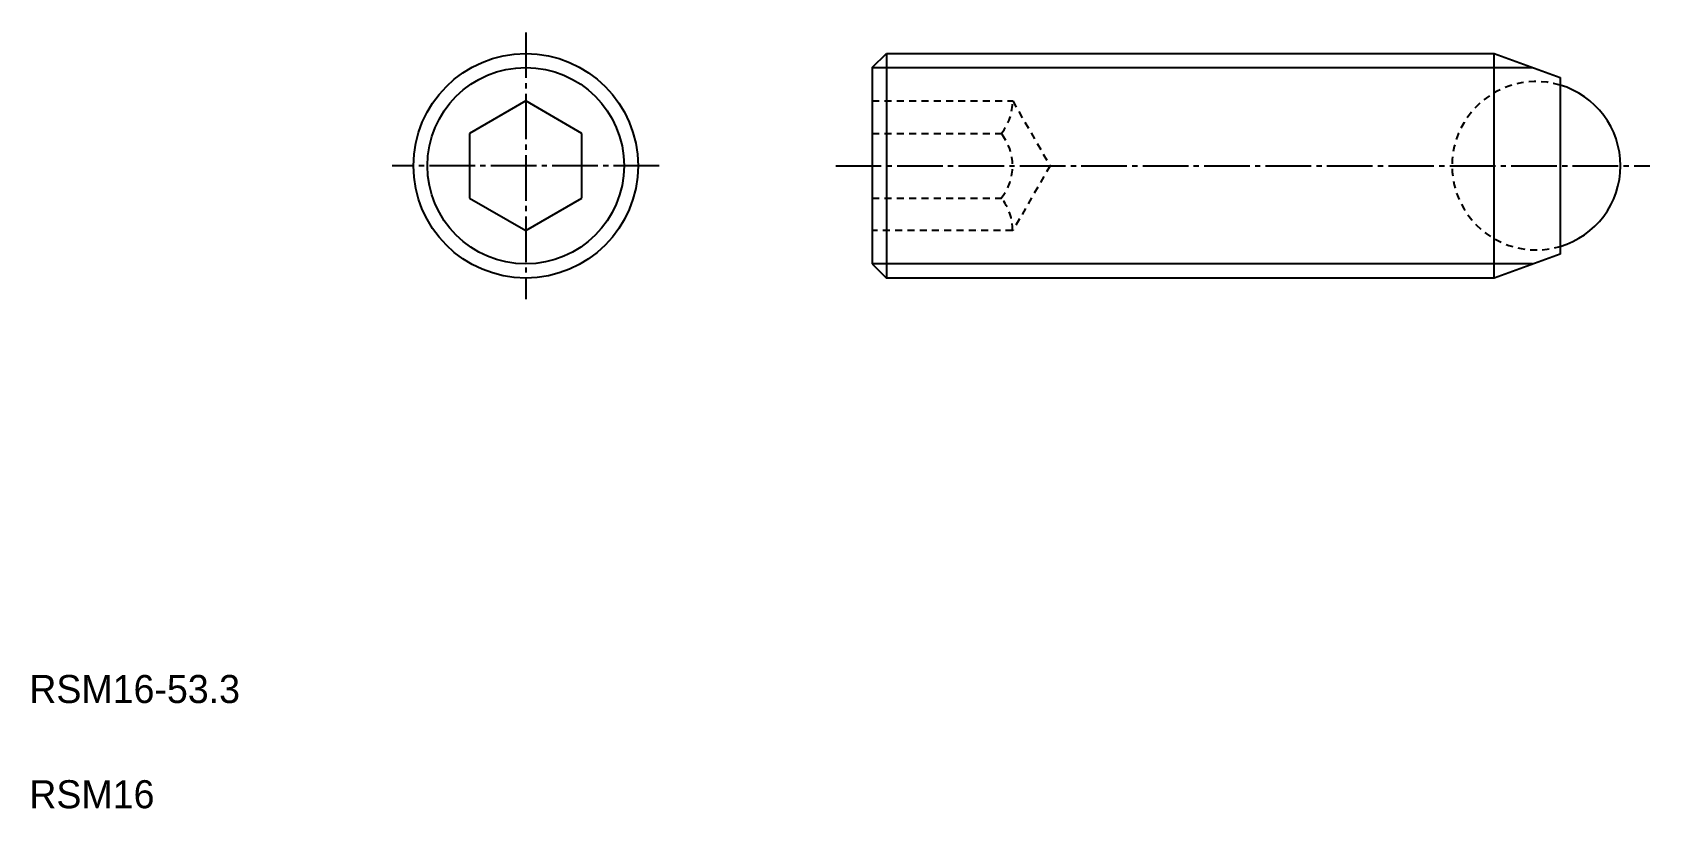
# Model space of a CAD drawing. Extents: x 5 to 120, y 5 to 60.
import ezdxf

# ---------------------------------------------------------------- set-up
doc = ezdxf.new("R2010")
doc.units = 0
doc.header["$LTSCALE"] = 0.25
doc.linetypes.add('CENTER', pattern=[17.5, 13, -1.5, 1.5, -1.5])
doc.linetypes.add('DASHED', pattern=[3.5, 2, -1.5])
doc.layers.get('0').update_dxf_attribs({"linetype": 'CONTINUOUS'})
doc.layers.add('CENTER', color=1, linetype='CENTER')

msp = doc.modelspace()

# ---------------------------------------------------------------- linework, layer by layer
for p, q in [((65.06, 57.79), (66.06, 58.79)), ((66.06, 58.79), (109.35, 58.79)), ((66.06, 58.79), (66.06, 42.79)), ((109.35, 42.79), (109.35, 58.79)), ((109.35, 58.79), (114.06, 57.08)), ((65.06, 57.79), (65.06, 43.79)), ((114.06, 57.08), (114.06, 44.5)), ((40.37, 55.41), (36.37, 53.1)), ((44.37, 53.1), (40.37, 55.41)), ((36.37, 53.1), (36.37, 48.48)), ((44.37, 48.48), (44.37, 53.1)), ((36.37, 48.48), (40.37, 46.17)), ((40.37, 46.17), (44.37, 48.48)), ((70.06, 46.17), (70.06, 46.17)), ((72.56, 46.17), (72.56, 46.17)), ((65.06, 43.79), (66.06, 42.79)), ((114.06, 44.5), (109.35, 42.79)), ((109.35, 42.79), (66.06, 42.79))]:
    msp.add_line(p, q)
at = {"color": 3}
for p, q in [((65.06, 57.79), (112.1, 57.79)), ((112.1, 43.79), (65.06, 43.79))]:
    msp.add_line(p, q, dxfattribs=at)
at = {"color": 3, "linetype": 'DASHED'}
for p, q in [((65.06, 55.41), (75.06, 55.41)), ((75.06, 55.41), (77.72, 50.79)), ((65.06, 53.1), (74.26, 53.1)), ((77.72, 50.79), (75.06, 46.17)), ((65.06, 48.48), (74.26, 48.48)), ((75.06, 46.17), (65.06, 46.17))]:
    msp.add_line(p, q, dxfattribs=at)
msp.add_circle((40.37, 50.79), 8)
at = {"color": 3}
msp.add_circle((40.37, 50.79), 7, dxfattribs=at)
at = {"color": 3, "linetype": 'DASHED'}
for centre, radius, start, end in [((112.36, 50.79), 6, 73.5408, 286.4592), ((71.33, 55.41), 3.73, 321.7691, 0.0177), ((71.32, 50.79), 3.73, 321.7868, 38.2132), ((71.33, 46.17), 3.73, 359.9823, 38.2309)]:
    msp.add_arc(centre, radius, start, end, dxfattribs=at)
msp.add_arc((112.36, 50.79), 6, 286.4592, 73.5408)
at = {"layer": 'CENTER', "color": 1, "linetype": 'CENTER'}
for p, q in [((40.37, 60.3), (40.37, 41.28)), ((49.88, 50.79), (30.86, 50.79)), ((62.45, 50.79), (120.44, 50.79))]:
    msp.add_line(p, q, dxfattribs=at)

# ---------------------------------------------------------------- texts
for s, p in [('RSM16-53.3', (5, 12.5)), ('RSM16', (5, 5))]:
    msp.add_text(s, height=2).set_placement(p)

doc.saveas('drawing.dxf')
